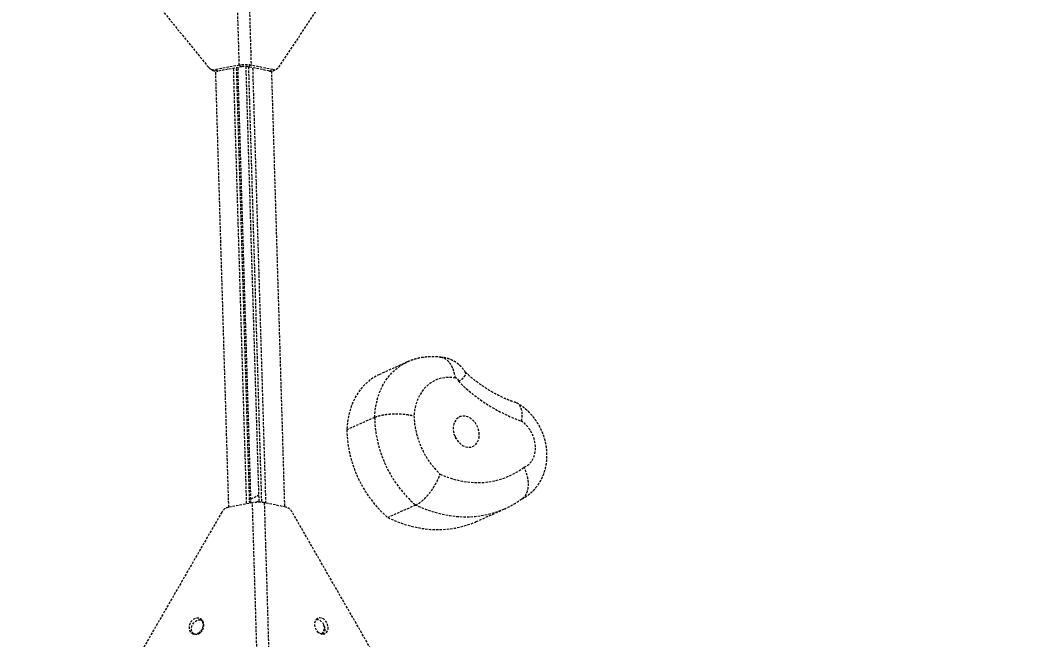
# Model space of a CAD drawing. Header units: millimetres. Extents: x -5934 to 4978, y -3536 to 3518.
# Drawn here: x -1630 to -1099, y 751 to 1081 of the extents above; entities that cross this region are included whole.
import ezdxf

# ---------------------------------------------------------------- set-up
doc = ezdxf.new("R2010")
doc.units = ezdxf.units.MM
doc.linetypes.add('HIDDEN', pattern=[1.905, 1.27, -0.635])
for name, color, linetype in [('DIKOM_ОБЪЕКТ', 7, 'Continuous'), ('DIKOM_РАЗМЕР_ЗОНА', 7, 'Continuous'), ('DIKOM_РАЗМЕР_ОБЪЕКТА', 7, 'Continuous')]:
    doc.layers.add(name, color=color, linetype=linetype)
doc.styles.add('style1', font='arialbd.ttf', dxfattribs={"width": 0.8})
doc.dimstyles.new('1-50', dxfattribs={"dimtxt": 300, "dimasz": 200, "dimexe": 100, "dimexo": 0, "dimgap": 100, "dimtad": 1, "dimtxsty": 'style1', "dimcen": 200, "dimclrd": 7, "dimclre": 7, "dimclrt": 7, "dimadec": 1, "dimazin": 2, "dimtfac": 1, "dimtmove": 0, "dimatfit": 2, "dimfxl": 0, "dimlwd": 25, "dimlwe": 18, "dimarcsym": 0})

# ---------------------------------------------------------------- blocks, each defined once
blk = doc.blocks.new('*D1')
at = {"layer": 'Defpoints', "color": 0, "transparency": 16777216}
for p in [(-1315.67, 1399.62), (-2761.53, -516.72), (2199.14, -516.72)]:
    blk.add_point(p, dxfattribs=at)
at = {"layer": 'DIKOM_РАЗМЕР_ОБЪЕКТА', "color": 7, "lineweight": 18, "transparency": 16777216}
for p, q in [((-1315.67, 1399.62), (-2861.53, 1399.62)), ((2199.14, -516.72), (-2861.53, -516.72))]:
    blk.add_line(p, q, dxfattribs=at)
at = {"layer": 'DIKOM_РАЗМЕР_ОБЪЕКТА', "color": 7, "lineweight": 25, "transparency": 16777216}
blk.add_line((-2761.53, 1199.62), (-2761.53, -316.72), dxfattribs=at)
at = {"layer": 'DIKOM_РАЗМЕР_ОБЪЕКТА', "color": 7, "transparency": 16777216}
for points in [[(-2794.86, 1199.62), (-2728.19, 1199.62), (-2761.53, 1399.62)], [(-2794.86, -316.72), (-2728.19, -316.72), (-2761.53, -516.72)]]:
    blk.add_solid(points, dxfattribs=at)
at = {"layer": 'DIKOM_РАЗМЕР_ОБЪЕКТА', "color": 7, "transparency": 16777216, "insert": (-3129.58, 684.6), "char_height": 300, "attachment_point": 5, "rotation": 90, "style": 'style1'}
blk.add_mtext('{\\fArial|b0|i0|c204|p34;\\H1.75x;1950}', dxfattribs=at)
blk = doc.blocks.new('*D2')
at = {"layer": 'Defpoints', "color": 0, "transparency": 16777216}
for p in [(-2311.07, 3518.49), (-5291.95, -2644.37), (2643.33, -2644.37)]:
    blk.add_point(p, dxfattribs=at)
at = {"layer": 'DIKOM_РАЗМЕР_ЗОНА', "color": 7, "lineweight": 18, "transparency": 16777216}
for p, q in [((-2311.07, 3518.49), (-5391.95, 3518.49)), ((2643.33, -2644.37), (-5391.95, -2644.37))]:
    blk.add_line(p, q, dxfattribs=at)
at = {"layer": 'DIKOM_РАЗМЕР_ЗОНА', "color": 7, "lineweight": 25, "transparency": 16777216}
blk.add_line((-5291.95, 3318.49), (-5291.95, -2444.37), dxfattribs=at)
at = {"layer": 'DIKOM_РАЗМЕР_ЗОНА', "color": 7, "transparency": 16777216}
for points in [[(-5325.28, 3318.49), (-5258.61, 3318.49), (-5291.95, 3518.49)], [(-5325.28, -2444.37), (-5258.61, -2444.37), (-5291.95, -2644.37)]]:
    blk.add_solid(points, dxfattribs=at)
at = {"layer": 'DIKOM_РАЗМЕР_ЗОНА', "color": 7, "transparency": 16777216, "insert": (-5660, 631.36), "char_height": 300, "attachment_point": 5, "rotation": 90, "style": 'style1'}
blk.add_mtext('{\\fArial|b0|i0|c204|p34;\\H1.75x;6150}', dxfattribs=at)

msp = doc.modelspace()

# ---------------------------------------------------------------- linework, layer by layer
at = {"layer": 'DIKOM_ОБЪЕКТ', "color": 7, "linetype": 'HIDDEN', "lineweight": 15}
for p, q in [((-1646.833, 1200.3), (-1529.507, 1055.918)), ((-1492.057, 1055.997), (-1395.626, 1200.415)), ((-1513.087, 1056.991), (-1517.268, 1196.31)), ((-1510.982, 1196.324), (-1506.801, 1057.005)), ((-1513.087, 1056.991), (-1525.848, 1054.626)), ((-1513.087, 1056.991), (-1511.721, 1056.203)), ((-1506.801, 1057.005), (-1508.578, 1056.209)), ((-1495.255, 1054.691), (-1506.801, 1057.005)), ((-1528.491, 1055.049), (-1527.125, 1054.26)), ((-1525.848, 1054.626), (-1524.482, 1053.837)), ((-1518.693, 821.541), (-1525.656, 1053.787)), ((-1511.721, 1056.203), (-1524.482, 1053.837)), ((-1516.308, 1055.353), (-1509.349, 823.273)), ((-1507.569, 823.602), (-1514.528, 1055.682)), ((-1506.834, 823.739), (-1513.793, 1055.819)), ((-1509.662, 1056.335), (-1502.7, 824.159)), ((-1497.032, 1053.896), (-1508.578, 1056.209)), ((-1508.256, 1056.145), (-1501.298, 824.095)), ((-1498.885, 823.703), (-1505.84, 1055.661)), ((-1497.032, 1053.896), (-1495.255, 1054.691)), ((-1495.981, 1053.85), (-1489.021, 821.726)), ((-1495.132, 1054.085), (-1493.355, 1054.88)), ((-1423.654, 898.888), (-1438.462, 892.261)), ((-1441.052, 869.377), (-1455.86, 862.75)), ((-1506.097, 823.875), (-1518.858, 821.51)), ((-1506.897, 825.857), (-1502.817, 828.052)), ((-1501.923, 684.555), (-1506.097, 823.875)), ((-1504.235, 824.11), (-1502.723, 824.923)), ((-1499.811, 823.888), (-1495.637, 684.568)), ((-1488.265, 821.574), (-1499.811, 823.888)), ((-1522.399, 818.884), (-1629.819, 632.844)), ((-1378.64, 633.908), (-1484.949, 818.962)), ((-1419.231, 822.623), (-1434.039, 815.996)), ((-1386.964, 813.818), (-1372.156, 820.446))]:
    msp.add_line(p, q, dxfattribs=at)
at = {"layer": 'DIKOM_ОБЪЕКТ', "color": 7, "linetype": 'HIDDEN', "lineweight": 15, "flags": 128}
for points in [[(-1441.052, 869.377), (-1440.754, 873.014), (-1440.174, 876.537), (-1439.316, 879.916), (-1438.187, 883.125), (-1436.795, 886.138), (-1435.153, 888.93), (-1433.273, 891.479), (-1431.17, 893.764), (-1428.862, 895.768), (-1426.367, 897.472), (-1423.706, 898.865), (-1423.64, 898.894)], [(-1438.462, 892.261), (-1438.514, 892.238), (-1441.175, 890.845), (-1443.67, 889.14), (-1445.978, 887.137), (-1448.081, 884.852), (-1449.961, 882.303), (-1451.603, 879.511), (-1452.995, 876.498), (-1454.124, 873.289), (-1454.983, 869.91), (-1455.562, 866.387), (-1455.86, 862.75)], [(-1397.969, 890.327), (-1400.563, 890.635), (-1403.11, 890.593), (-1405.579, 890.203), (-1407.937, 889.469), (-1410.157, 888.401), (-1412.209, 887.011), (-1414.068, 885.317), (-1415.712, 883.341), (-1417.118, 881.107), (-1418.271, 878.643), (-1419.154, 875.981), (-1419.758, 873.153), (-1420.073, 870.195)], [(-1385.299, 860.217), (-1385.465, 861.894), (-1385.908, 863.566), (-1386.611, 865.163), (-1387.545, 866.622), (-1388.672, 867.881), (-1389.945, 868.89), (-1391.312, 869.607), (-1392.718, 870.002), (-1394.104, 870.061), (-1395.414, 869.779), (-1396.595, 869.169), (-1397.598, 868.256), (-1398.382, 867.077), (-1398.915, 865.681), (-1399.175, 864.124), (-1399.151, 862.47), (-1398.845, 860.787), (-1398.268, 859.144), (-1397.445, 857.608), (-1396.41, 856.242), (-1395.204, 855.102), (-1393.877, 854.235), (-1392.484, 853.676), (-1391.08, 853.448), (-1389.725, 853.56), (-1388.473, 854.008), (-1387.376, 854.773), (-1386.478, 855.824), (-1385.816, 857.119), (-1385.418, 858.603), (-1385.299, 860.217)], [(-1361.47, 842.847), (-1359.886, 843.623), (-1358.487, 844.735), (-1357.311, 846.151), (-1356.391, 847.832), (-1355.751, 849.734), (-1355.41, 851.803), (-1355.375, 853.983), (-1355.649, 856.214), (-1356.224, 858.435), (-1357.084, 860.586), (-1358.206, 862.607), (-1359.558, 864.444), (-1361.104, 866.045), (-1362.802, 867.367)], [(-1406.18, 839.088), (-1402.221, 837.516), (-1398.234, 836.278), (-1394.241, 835.382), (-1390.263, 834.832), (-1386.321, 834.631), (-1382.437, 834.779), (-1378.631, 835.277), (-1374.923, 836.122), (-1371.335, 837.308), (-1367.884, 838.83), (-1364.59, 840.68), (-1361.47, 842.847)], [(-1372.09, 820.475), (-1374.812, 819.351), (-1378.929, 818.006), (-1383.173, 817.028), (-1387.525, 816.423), (-1391.964, 816.192), (-1396.469, 816.338), (-1401.018, 816.859), (-1405.59, 817.753), (-1410.165, 819.016), (-1414.719, 820.642), (-1419.231, 822.623)], [(-1434.039, 815.996), (-1429.527, 814.015), (-1424.973, 812.389), (-1420.398, 811.126), (-1415.826, 810.232), (-1411.276, 809.711), (-1406.772, 809.565), (-1402.333, 809.796), (-1397.981, 810.401), (-1393.737, 811.379), (-1389.62, 812.724), (-1386.964, 813.818)], [(-1533.826, 754.71), (-1532.944, 755.619), (-1532.302, 756.727), (-1531.952, 757.945), (-1531.921, 759.172), (-1532.213, 760.311), (-1532.804, 761.269), (-1533.645, 761.968), (-1534.669, 762.351), (-1535.793, 762.388), (-1536.926, 762.076), (-1537.976, 761.439), (-1538.857, 760.53), (-1539.499, 759.422), (-1539.85, 758.204), (-1539.88, 756.976), (-1539.589, 755.837), (-1538.998, 754.88), (-1538.157, 754.181), (-1537.132, 753.797), (-1536.008, 753.76), (-1534.876, 754.073), (-1533.826, 754.71)], [(-1537.42, 753.867), (-1537.632, 754.091), (-1538.223, 755.049), (-1538.515, 756.188), (-1538.484, 757.415), (-1538.133, 758.633), (-1537.491, 759.741), (-1536.61, 760.651), (-1535.56, 761.287), (-1534.427, 761.6), (-1533.303, 761.563), (-1533.016, 761.494)], [(-1534.226, 761.619), (-1533.647, 761.481), (-1532.926, 761.118)], [(-1471.312, 762.298), (-1472.108, 761.72), (-1472.686, 760.858), (-1473, 759.781), (-1473.024, 758.578), (-1472.757, 757.345), (-1472.219, 756.183), (-1471.455, 755.184), (-1470.527, 754.432), (-1469.51, 753.985), (-1468.485, 753.881), (-1467.536, 754.128), (-1466.741, 754.706), (-1466.163, 755.568), (-1465.849, 756.645), (-1465.824, 757.848), (-1466.092, 759.081), (-1466.629, 760.243), (-1467.393, 761.242), (-1468.321, 761.994), (-1469.339, 762.441), (-1470.364, 762.545), (-1471.312, 762.298)], [(-1472.072, 761.754), (-1471.116, 761.646), (-1470.099, 761.199), (-1469.17, 760.446), (-1468.406, 759.448), (-1467.869, 758.286), (-1467.602, 757.053), (-1467.626, 755.85), (-1467.94, 754.773), (-1468.518, 753.911), (-1468.524, 753.904)]]:
    msp.add_lwpolyline(points, dxfattribs=at)
at = {"layer": 'DIKOM_ОБЪЕКТ', "color": 7, "linetype": 'HIDDEN', "lineweight": 15}
for centre, radius, start, end in [((-1509.907, 1039.599), 17.68, 79.88205, 100.36178), ((-1526.609, 1058.298), 3.75, 219.39575, 281.70254), ((-1525.235, 1057.6), 3.838, 240.50083, 281.31143), ((-1510.131, 1047.505), 8.841, 79.88258, 100.36), ((-1496.376, 1056.938), 3.113, 257.82782, 293.54779), ((-1494.595, 1057.644), 3.026, 257.41743, 327.02925), ((-1397.837, 888.864), 1.469, 351.24061, 95.1652), ((-1332.083, 953.005), 90.981, 225.02755, 250.26705), ((-1376.916, 870.84), 64.152, 181.30689, 228.73011), ((-1374.858, 871.733), 45.241, 181.94771, 226.18492), ((-1391.725, 864.213), 64.152, 181.30684, 228.73037), ((-1408.394, 854.536), 11.274, 17.51281, 30.69972), ((-1502.917, 806.483), 17.68, 79.88075, 100.36025), ((-1517.746, 816.31), 5.318, 102.07512, 151.05574), ((-1489.545, 816.539), 5.195, 27.79736, 75.73739), ((-1537.023, 758.726), 4.712, 295.90702, 36.86559), ((-1535.729, 756.725), 3.035, 216.6968, 244.35998), ((-1536.861, 757.826), 3.838, 258.81126, 299.60086), ((-1468.871, 757.89), 3.734, 221.35421, 278.69973), ((-1471.674, 757.184), 3.897, 309.43274, 29.51684)]:
    msp.add_arc(centre, radius, start, end, dxfattribs=at)
for points, knots in [([(-1405.506, 901.316), (-1405.665, 901.342), (-1406.929, 901.553), (-1409.311, 901.708), (-1412.615, 901.669), (-1415.861, 901.293), (-1419.011, 900.593), (-1421.609, 899.785), (-1423.099, 899.1), (-1423.621, 898.86)], [0, 0, 0, 0, 0.0259671, 0.2053513, 0.3833024, 0.5593349, 0.7336638, 0.9066042, 1, 1, 1, 1]), ([(-1392.617, 893.261), (-1392.727, 893.466), (-1393.208, 894.365), (-1394.352, 895.798), (-1395.972, 897.438), (-1397.761, 898.781), (-1399.626, 899.835), (-1401.608, 900.64), (-1403.672, 901.145), (-1405.187, 901.388), (-1406, 901.363), (-1406.106, 901.36)], [0, 0, 0, 0, 0.0425422, 0.1858974, 0.3319722, 0.4626311, 0.592708, 0.7223182, 0.8515626, 0.9805719, 1, 1, 1, 1]), ([(-1397.969, 890.327), (-1397.972, 890.34), (-1398.191, 891.424), (-1398.586, 893.261), (-1399.419, 895.616), (-1400.359, 897.475), (-1401.49, 899.037), (-1402.763, 900.218), (-1404.115, 901.026), (-1405.056, 901.216), (-1405.507, 901.308)], [0, 0, 0, 0, 0.0021692, 0.1848718, 0.3212245, 0.4615176, 0.5977676, 0.7379687, 0.8741873, 1, 1, 1, 1]), ([(-1396.386, 888.641), (-1396.379, 888.643), (-1395.913, 888.805), (-1395.077, 889.3), (-1394.011, 890.199), (-1393.151, 891.184), (-1392.614, 892.112), (-1392.415, 892.84), (-1392.556, 893.13), (-1392.619, 893.259)], [0, 0, 0, 0, 0.0019257, 0.1447104, 0.2927356, 0.4776839, 0.6680381, 0.8513945, 1, 1, 1, 1]), ([(-1365.77, 877.234), (-1366.285, 877.403), (-1368.049, 877.982), (-1371.071, 879.17), (-1374.819, 880.904), (-1378.538, 882.912), (-1382.211, 885.177), (-1385.821, 887.702), (-1389.34, 890.435), (-1391.602, 892.448), (-1392.72, 893.444)], [0, 0, 0, 0, 0.056263, 0.192631, 0.3285374, 0.4639233, 0.5989303, 0.7336835, 0.8682659, 1, 1, 1, 1]), ([(-1362.802, 867.367), (-1362.799, 867.381), (-1362.603, 868.385), (-1362.409, 870.078), (-1362.495, 872.244), (-1362.845, 873.941), (-1363.453, 875.365), (-1364.301, 876.414), (-1365.096, 877.03), (-1365.645, 877.152), (-1365.786, 877.184)], [0, 0, 0, 0, 0.0028594, 0.2029765, 0.3509087, 0.5030803, 0.6503688, 0.8018883, 0.9488893, 1, 1, 1, 1]), ([(-1362.696, 825.906), (-1362.145, 826.185), (-1360.795, 826.871), (-1358.828, 828.273), (-1356.803, 830.04), (-1354.993, 832.039), (-1353.406, 834.234), (-1352.056, 836.611), (-1350.953, 839.15), (-1350.108, 841.829), (-1349.532, 844.626), (-1349.233, 847.515), (-1349.217, 850.467), (-1349.488, 853.45), (-1350.046, 856.43), (-1350.885, 859.373), (-1352, 862.245), (-1353.381, 865.014), (-1355.017, 867.649), (-1356.895, 870.118), (-1358.998, 872.393), (-1361.312, 874.43), (-1363.36, 875.924), (-1364.659, 876.668), (-1365.077, 876.908)], [0, 0, 0, 0, 0.0306827, 0.0751945, 0.1195965, 0.1640333, 0.2086555, 0.2536009, 0.2989829, 0.3448887, 0.3913647, 0.4384033, 0.4859561, 0.5339475, 0.5822881, 0.6309034, 0.6797465, 0.7287913, 0.7780348, 0.8274732, 0.8770733, 0.9267684, 0.9764372, 1, 1, 1, 1]), ([(-1441.052, 869.377), (-1440.527, 869.589), (-1439.463, 870.019), (-1437.487, 870.53), (-1435.275, 870.93), (-1432.898, 871.192), (-1430.389, 871.315), (-1427.862, 871.292), (-1425.343, 871.125), (-1422.71, 870.79), (-1420.99, 870.434), (-1420.095, 870.201), (-1420.073, 870.195)], [0, 0, 0, 0, 0.1057734, 0.2146169, 0.3203897, 0.4292266, 0.5350205, 0.643882, 0.7497295, 0.8586395, 0.9966383, 1, 1, 1, 1]), ([(-1419.231, 822.623), (-1418.732, 822.875), (-1417.719, 823.385), (-1416.105, 824.564), (-1414.459, 826.023), (-1412.844, 827.727), (-1411.278, 829.649), (-1409.828, 831.709), (-1408.507, 833.885), (-1407.226, 836.365), (-1406.519, 838.107), (-1406.184, 839.077), (-1406.18, 839.088)], [0, 0, 0, 0, 0.1043097, 0.2116536, 0.3159638, 0.4232791, 0.5279854, 0.6356785, 0.7413933, 0.8501003, 0.9982854, 1, 1, 1, 1]), ([(-1362.295, 826.206), (-1362.21, 826.256), (-1361.651, 826.585), (-1360.852, 827.532), (-1359.945, 829.041), (-1359.359, 830.841), (-1359.075, 832.877), (-1359.111, 835.066), (-1359.462, 837.385), (-1360.183, 839.989), (-1360.955, 841.823), (-1361.462, 842.831), (-1361.47, 842.847)], [0, 0, 0, 0, 0.0210392, 0.1397066, 0.2550255, 0.373688, 0.4891168, 0.6078758, 0.7236031, 0.8426669, 0.9976416, 1, 1, 1, 1]), ([(-1372.096, 820.512), (-1371.648, 820.703), (-1369.93, 821.433), (-1367.085, 823.008), (-1364.268, 824.731), (-1362.724, 825.879), (-1362.291, 826.202)], [0, 0, 0, 0, 0.1289041, 0.4934813, 0.8579532, 1, 1, 1, 1])]:
    msp.add_open_spline(points, degree=3, knots=knots, dxfattribs=at)

# ---------------------------------------------------------------- dimensions: what is measured, and where the dimension line sits
at = {"layer": 'DIKOM_РАЗМЕР_ЗОНА'}
dim = msp.add_linear_dim(base=(-5291.948, -2644.366), p1=(-2311.073, 3518.487), p2=(2643.327, -2644.366), angle=90, text='{\\fArial|b0|i0|c204|p34;\\H1.75x;6150}', dimstyle='1-50', dxfattribs=at)
dim.commit()
dim.dimension.update_dxf_attribs({"geometry": '*D2', "text_midpoint": (-5291.948, 631.362), "dimtype": 160})
at = {"layer": 'DIKOM_РАЗМЕР_ОБЪЕКТА'}
dim = msp.add_linear_dim(base=(-2761.526, -516.724), p1=(-1315.667, 1399.616), p2=(2199.135, -516.724), angle=90, text='{\\fArial|b0|i0|c204|p34;\\H1.75x;1950}', dimstyle='1-50', dxfattribs=at)
dim.commit()
dim.dimension.update_dxf_attribs({"geometry": '*D1', "text_midpoint": (-2761.526, 684.6), "dimtype": 160})

doc.saveas('drawing.dxf')
